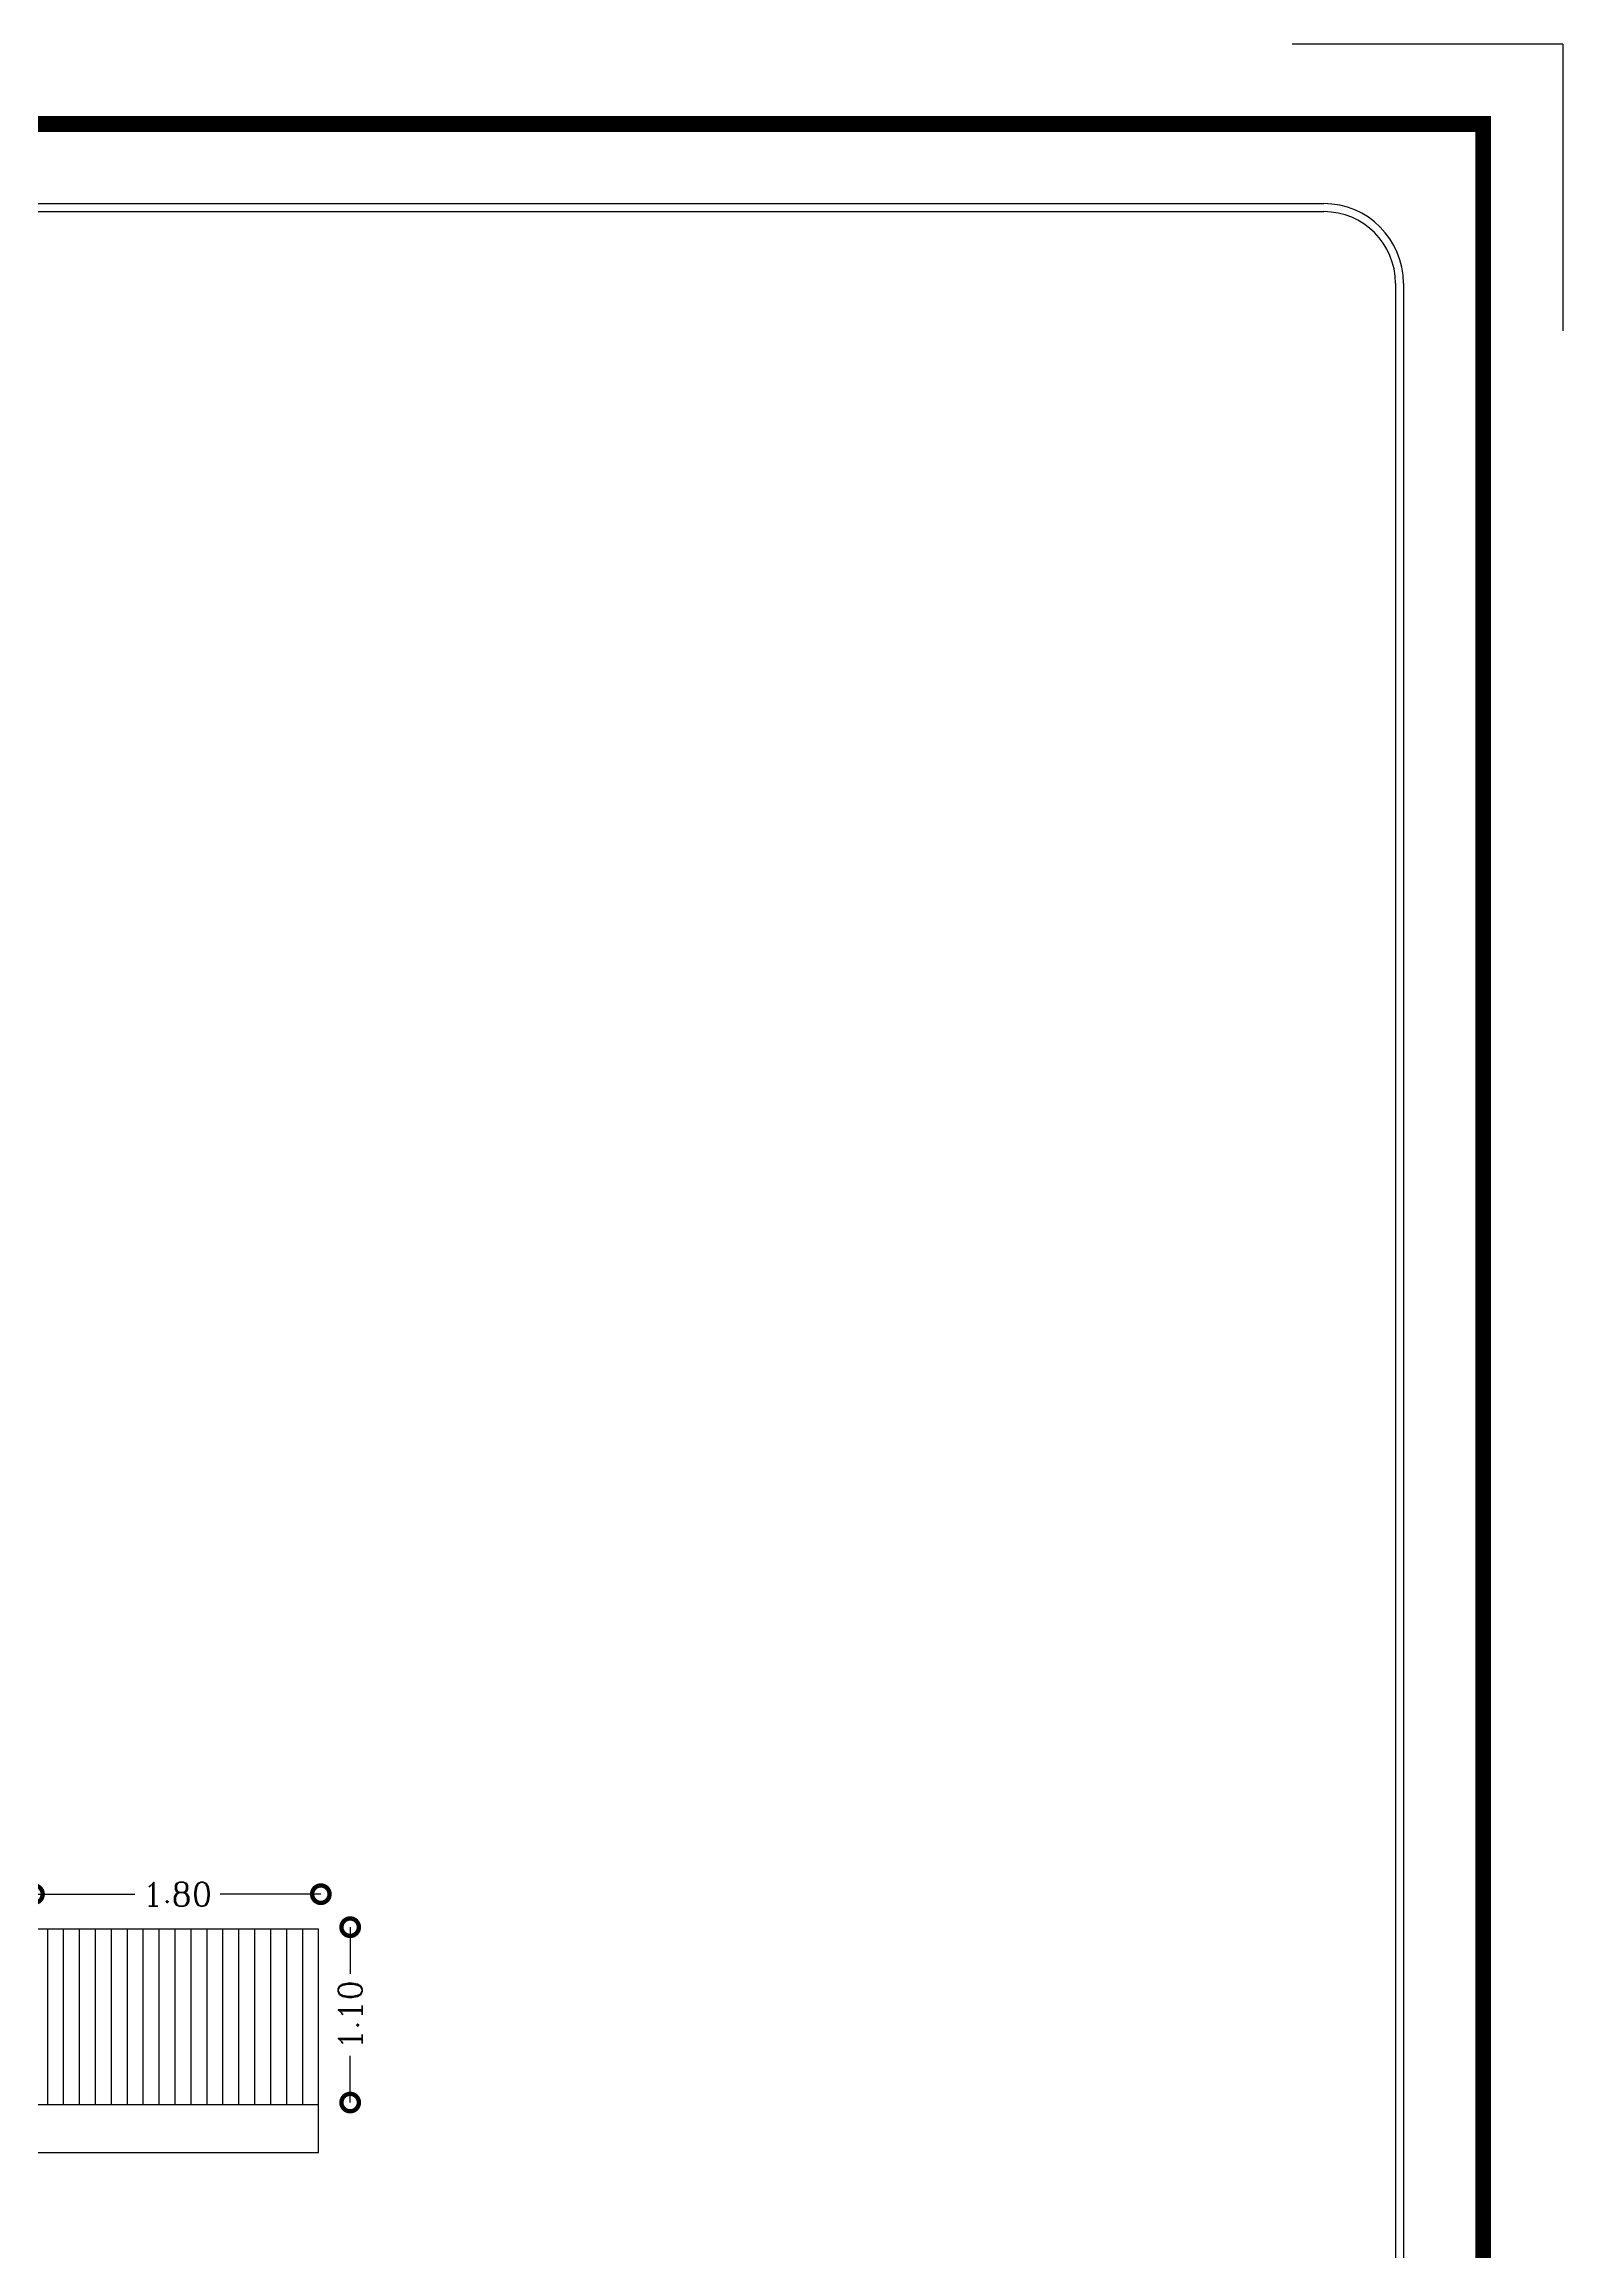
# Model space of a CAD drawing. Header units: metres. Extents: x -1655 to 449, y 40 to 361.
# Drawn here: x 260.68 to 270.21, y 56.33 to 70.18 of the extents above; entities that cross this region are included whole.
import ezdxf

# ---------------------------------------------------------------- set-up
doc = ezdxf.new("R2010")
doc.units = ezdxf.units.M
doc.header["$MEASUREMENT"] = 0
doc.layers.add('Layer4', color=252, linetype='Continuous', lineweight=25)
doc.styles.add('DIMPLAN', font='romanc.shx', dxfattribs={"height": 0.15})
doc.dimstyles.new('DIMPLAN', dxfattribs={"dimtxt": 0.009, "dimasz": 0.219, "dimexe": 0.2, "dimexo": 0.2, "dimgap": 0.05, "dimtad": 0, "dimzin": 0, "dimdsep": 46, "dimtxsty": 'DIMPLAN', "dimblk1": 'DOTSMALL', "dimblk2": 'DOTSMALL', "dimsah": 1, "dimcen": 0, "dimse1": 1, "dimse2": 1, "dimclrd": 1, "dimclre": 1, "dimclrt": 2, "dimadec": 0, "dimazin": 0, "dimtfac": 0.909091, "dimtofl": 0, "dimtmove": 1, "dimatfit": 3, "dimldrblk": 'DOTSMALL', "dimfxl": 0.2, "dimtolj": 1, "dimtzin": 0, "dimarcsym": 0})

# ---------------------------------------------------------------- blocks, each defined once
blk = doc.blocks.new('kadr behi')
at = {"layer": 'Layer4'}
for p, q in [((5063.237, 2012.631), (5061.539, 2012.631)), ((5063.237, 2012.631), (5063.237, 2010.833)), ((5022.737, 2011.631), (5061.737, 2011.631)), ((5022.737, 2011.581), (5061.737, 2011.581)), ((5062.187, 2011.131), (5062.187, 1987.381)), ((5062.237, 2011.131), (5062.237, 1987.381))]:
    blk.add_line(p, q, dxfattribs=at)
at = {"layer": 'Layer4', "const_width": 0.1}
blk.add_lwpolyline([(5021.737, 2012.131), (5062.737, 2012.131), (5062.737, 1983.431), (5021.737, 1983.431)], close=True, dxfattribs=at)
at = {"layer": 'Layer4'}
for radius in [0.5, 0.45]:
    blk.add_arc((5061.737, 2011.131), radius, 0, 90, dxfattribs=at)
blk = doc.blocks.new('_DOTSMALL')
at = {"color": 0, "linetype": 'ByBlock', "const_width": 0.5}
blk.add_lwpolyline([(-0.0625, 0, 1), (0.0625, 0, 1)], format="xyb", close=True, dxfattribs=at)
blk = doc.blocks.new('*D212')
at = {"color": 1, "lineweight": -2, "ltscale": 0.1, "transparency": 16777216}
for p, q in [((262.601, 58.364), (262.601, 58.071)), ((262.601, 57.264), (262.601, 57.557))]:
    blk.add_line(p, q, dxfattribs=at)
at = {"layer": 'DEFPOINTS', "color": 0, "ltscale": 0.1, "transparency": 16777216}
for p in [(262.821, 58.364), (262.601, 57.264), (262.821, 57.264)]:
    blk.add_point(p, dxfattribs=at)
at = {"color": 1, "lineweight": -2, "ltscale": 0.1, "transparency": 16777216, "xscale": 0.2189999999999999, "yscale": 0.2189999999999999, "zscale": 0.2189999999999999}
for p, rotation in [((262.601, 58.364), 90), ((262.601, 57.264), 270)]:
    blk.add_blockref('_DOTSMALL', p, dxfattribs=dict(at, rotation=rotation))
at = {"color": 2, "ltscale": 0.1, "transparency": 16777216, "insert": (262.601, 57.814), "char_height": 0.15, "attachment_point": 5, "rotation": 90, "style": 'DIMPLAN'}
blk.add_mtext('\\A1;1.10', dxfattribs=at)
blk = doc.blocks.new('*D217')
at = {"color": 1, "lineweight": -2, "ltscale": 0.1, "transparency": 16777216}
for p, q in [((260.617, 58.571), (261.249, 58.571)), ((262.417, 58.571), (261.785, 58.571))]:
    blk.add_line(p, q, dxfattribs=at)
at = {"layer": 'DEFPOINTS', "color": 0, "ltscale": 0.1, "transparency": 16777216}
for p in [(260.617, 58.571), (260.617, 58.351), (262.417, 58.351)]:
    blk.add_point(p, dxfattribs=at)
at = {"color": 1, "lineweight": -2, "ltscale": 0.1, "transparency": 16777216, "xscale": 0.2189999999999999, "yscale": 0.2189999999999999, "zscale": 0.2189999999999999, "rotation": 180}
blk.add_blockref('_DOTSMALL', (260.617, 58.571), dxfattribs=at)
at = {"color": 1, "lineweight": -2, "ltscale": 0.1, "transparency": 16777216, "xscale": 0.2189999999999999, "yscale": 0.2189999999999999, "zscale": 0.2189999999999999}
blk.add_blockref('_DOTSMALL', (262.417, 58.571), dxfattribs=at)
at = {"color": 2, "ltscale": 0.1, "transparency": 16777216, "insert": (261.517, 58.571), "char_height": 0.15, "attachment_point": 5, "style": 'DIMPLAN'}
blk.add_mtext('\\A1;1.80', dxfattribs=at)

msp = doc.modelspace()

# ---------------------------------------------------------------- linework, layer by layer
at = {"color": 240, "true_color": 0xed1f24}
for p, q in [((262.403, 58.351), (260.603, 58.351)), ((260.703, 57.251), (260.703, 58.351)), ((260.803, 57.251), (260.803, 58.351)), ((260.903, 57.251), (260.903, 58.351)), ((261.003, 57.251), (261.003, 58.351)), ((261.103, 57.251), (261.103, 58.351)), ((261.203, 57.251), (261.203, 58.351)), ((261.303, 57.251), (261.303, 58.351)), ((261.403, 57.251), (261.403, 58.351)), ((261.503, 57.251), (261.503, 58.351)), ((261.603, 57.251), (261.603, 58.351)), ((261.703, 57.251), (261.703, 58.351)), ((261.803, 57.251), (261.803, 58.351)), ((261.903, 57.251), (261.903, 58.351)), ((262.003, 57.251), (262.003, 58.351)), ((262.103, 57.251), (262.103, 58.351)), ((262.203, 57.251), (262.203, 58.351)), ((262.303, 57.251), (262.303, 58.351)), ((262.403, 57.251), (262.403, 58.351))]:
    msp.add_line(p, q, dxfattribs=at)
for p, q in [((260.603, 57.251), (262.403, 57.251)), ((262.403, 56.951), (262.403, 57.251)), ((260.603, 56.951), (262.403, 56.951))]:
    msp.add_line(p, q)

# ---------------------------------------------------------------- block references
msp.add_blockref('kadr behi', (-4793.026, -1942.456))

# ---------------------------------------------------------------- dimensions: what is measured, and where the dimension line sits
at = {"ltscale": 0.1}
for p1, p2, picture, middle in [((262.417, 58.351), (260.617, 58.351), '*D217', (261.517, 58.571)), ((262.821, 58.364), (262.821, 57.264), '*D212', (262.601, 57.814))]:
    dim = msp.add_aligned_dim(p1=p1, p2=p2, distance=-0.22, dimstyle='DIMPLAN', override={"dimfxl": 0.1, "dimfxlon": 1, "dimarcsym": 1}, dxfattribs=at)
    dim.commit()
    dim.dimension.update_dxf_attribs({"geometry": picture, "text_midpoint": middle})

doc.saveas('drawing.dxf')
